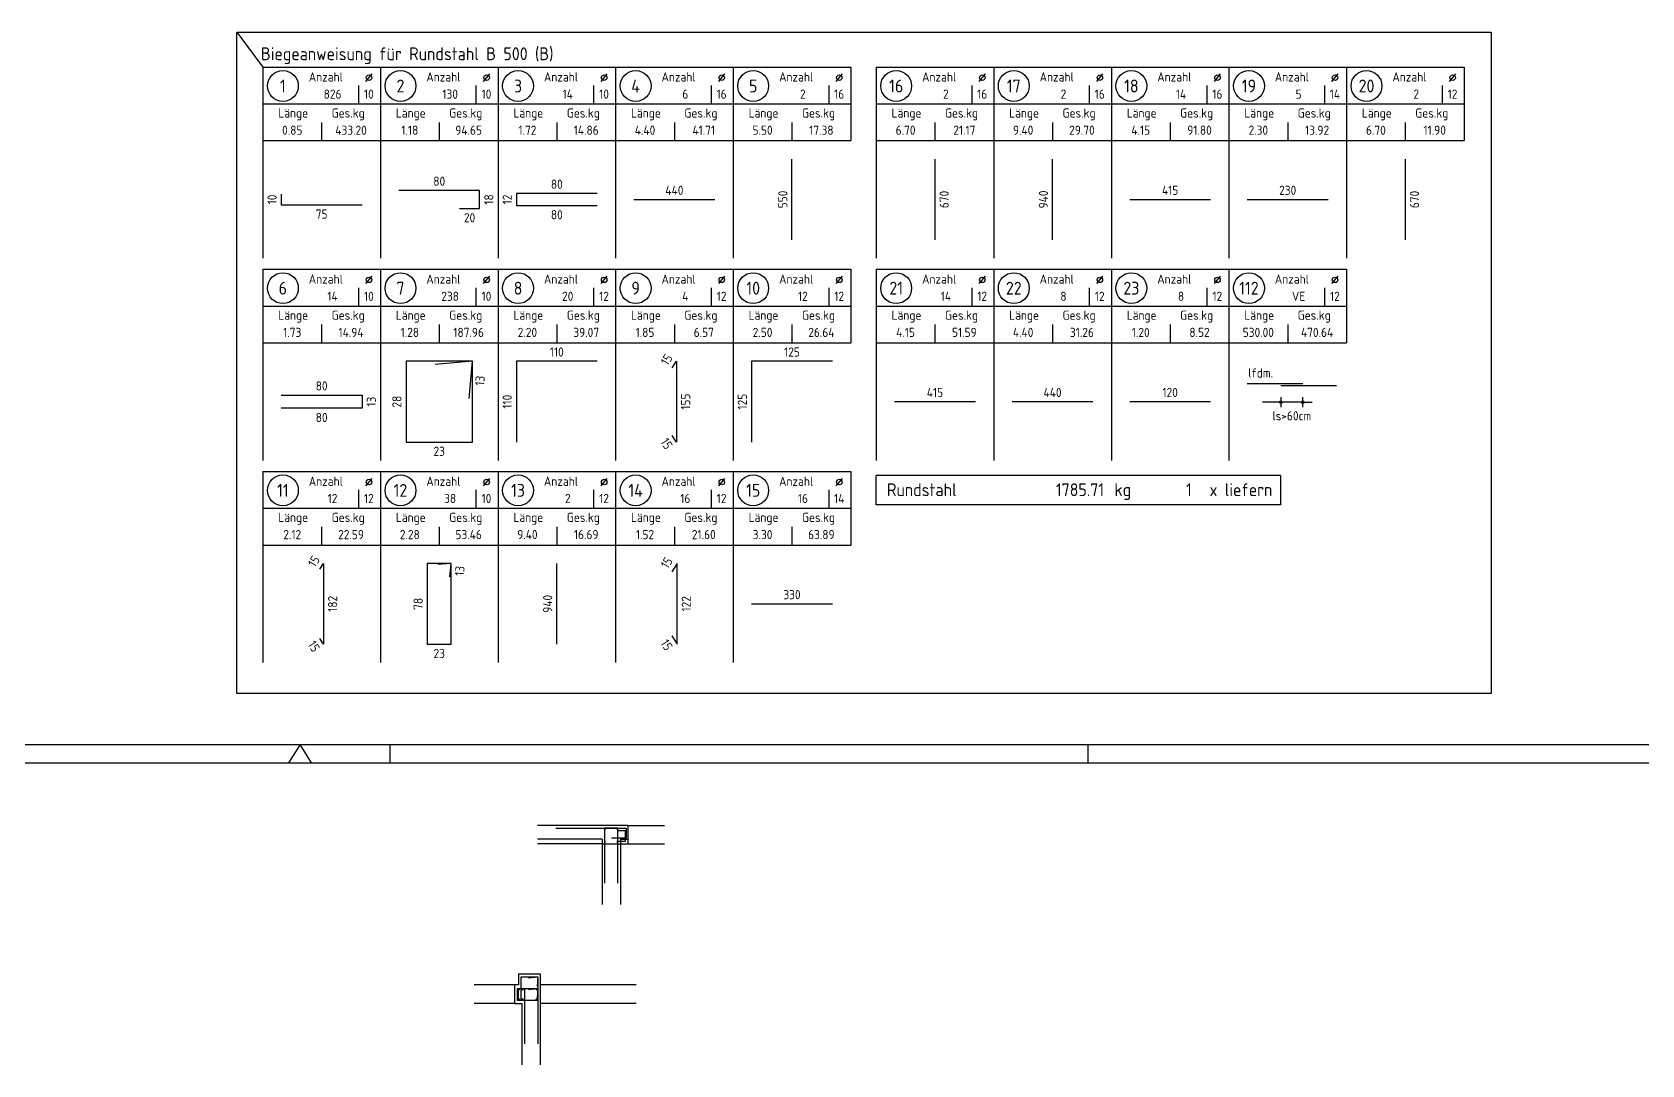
# Model space of a CAD drawing. Extents: x -25 to 84, y -4 to 31.
# Drawn here: x 26.08 to 47.98, y -4.11 to 9.94 of the extents above; entities that cross this region are included whole.
import ezdxf
from ezdxf.enums import TextEntityAlignment as Align

# ---------------------------------------------------------------- set-up
doc = ezdxf.new("R2010")
doc.units = 0
doc.header["$LTSCALE"] = 0.5
doc.linetypes.add('AUSGEZOGEN', pattern=[1000.01, 1000, 0.01])
for name, color, linetype in [('BETON', 7, 'Continuous'), ('MASSE', 7, 'Continuous'), ('OBJEKT', 7, 'Continuous'), ('RAHMEN', 7, 'Continuous'), ('RND', 7, 'Continuous'), ('RND_BILD', 7, 'Continuous'), ('TEXT', 7, 'Continuous')]:
    doc.layers.add(name, color=color, linetype=linetype)
doc.layers.add('NOPLOT', color=7, linetype='Continuous', plot=False)
doc.styles.add('txt', font='isocp.shx')

# ---------------------------------------------------------------- blocks, each defined once
blk = doc.blocks.new('DOT')
at = {"layer": 'MASSE', "color": 7, "linetype": 'Continuous'}
for p, q in [((0, 0), (-1, 0)), ((0, 0.54), (0, -0.54))]:
    blk.add_line(p, q, dxfattribs=at)
at = {"layer": 'MASSE', "color": 7, "linetype": 'Continuous', "const_width": 0.2}
blk.add_lwpolyline([(-0.1, 0, 1), (0.1, 0, 1)], format="xyb", close=True, dxfattribs=at)
blk = doc.blocks.new('RND_LIS2')
at = {"layer": 'RND', "color": 3, "linetype": 'Continuous'}
for p, q in [((0, 0), (0, -5.2)), ((0, 0), (3.2, 0)), ((3.2, 0), (3.2, -2)), ((2.6, -0.503), (2.6, -1)), ((0, -1), (3.2, -1)), ((1.6, -1.503), (1.6, -2)), ((0, -2), (3.2, -2))]:
    blk.add_line(p, q, dxfattribs=at)
at = {"layer": 'RND', "color": 7, "linetype": 'Continuous'}
blk.add_line((2.805, -0.39), (2.973, -0.186), dxfattribs=at)
at = {"layer": 'RND', "color": 1, "linetype": 'Continuous'}
blk.add_circle((0.545, -0.513), 0.42, dxfattribs=at)
at = {"layer": 'RND', "color": 7, "linetype": 'Continuous'}
blk.add_circle((2.889, -0.288), 0.075, dxfattribs=at)
at = {"layer": 'RND', "color": 7, "linetype": 'Continuous', "style": 'txt'}
for s, p in [('Anzahl', (1.249, -0.391)), ('Länge', (0.42, -1.373)), ('Ges.kg', (1.872, -1.373))]:
    blk.add_text(s, height=0.25, dxfattribs=at).set_placement(p)
at = {"layer": 'RND', "color": 1, "linetype": 'Continuous', "style": 'txt'}
blk.add_attdef('POS1', text='', height=0.35, dxfattribs=at).set_placement((0.545, -0.513), align=Align.MIDDLE)
at = {"layer": 'RND', "color": 7, "linetype": 'Continuous', "style": 'txt'}
for tag, p in [('STK1', (1.897, -0.859)), ('DS1', (2.885, -0.859)), ('LANG1', (0.8, -1.841)), ('GEW', (2.4, -1.841))]:
    blk.add_attdef(tag, text='', height=0.25, dxfattribs=at).set_placement(p, align=Align.CENTER)
blk = doc.blocks.new('A1-35-0')
at = {"layer": 'RAHMEN', "color": 5}
blk.add_line((2, 0.5), (118.4, 0.5), dxfattribs=at)
at = {"layer": 'RAHMEN', "color": 7, "linetype": 'Continuous'}
for p, q in [((59.45, 0.5), (59.14, 0)), ((59.76, 0), (59.45, 0.5))]:
    blk.add_line(p, q, dxfattribs=at)
at = {"layer": 'RAHMEN', "color": 7}
for p, q in [((61.9, 0), (61.9, 0.5)), ((80.9, 0), (80.9, 0.5))]:
    blk.add_line(p, q, dxfattribs=at)
at = {"layer": 'RAHMEN'}
blk.add_line((0, 0), (118.9, 0), dxfattribs=at)
blk = doc.blocks.new('RND_SUM')
at = {"layer": 'RND', "color": 5, "linetype": 'Continuous'}
for p, q in [((0, 0), (0, 0.8)), ((11, 0.8), (0, 0.8)), ((11, 0.8), (11, 0)), ((11, 0), (0, 0))]:
    blk.add_line(p, q, dxfattribs=at)
at = {"layer": 'RND', "color": 1, "linetype": 'Continuous', "style": 'txt'}
for s, p in [('Rundstahl', (0.292, 0.235)), ('kg', (6.483, 0.235))]:
    blk.add_text(s, height=0.35, dxfattribs=at).set_placement(p)
blk.add_text('x liefern', height=0.35, dxfattribs=at).set_placement((10.784, 0.235), align=Align.RIGHT)
for tag, p in [('RND-S', (6.203, 0.235)), ('RND-Z', (8.59, 0.235))]:
    blk.add_attdef(tag, text='', height=0.35, dxfattribs=at).set_placement(p, align=Align.RIGHT)

msp = doc.modelspace()

# ---------------------------------------------------------------- linework, layer by layer
at = {"layer": 'BETON', "color": 6, "linetype": 'AUSGEZOGEN'}
for p, q in [((34.1849, -0.853), (32.9546, -0.853)), ((34.1849, -0.853), (34.1849, -1.103)), ((33.8349, -1.038), (32.9546, -1.038)), ((33.8349, -1.038), (33.8349, -1.927)), ((34.0849, -1.038), (34.0849, -1.927)), ((34.0849, -1.038), (34.1849, -1.038)), ((33.8349, -1.103), (32.9546, -1.103)), ((34.0849, -1.103), (34.1849, -1.103)), ((32.698, -3.0223), (32.648, -3.0223)), ((32.648, -3.2723), (32.648, -3.0223)), ((32.698, -2.8723), (32.998, -2.8723)), ((32.698, -2.8723), (32.698, -3.0223)), ((32.998, -4.108), (32.998, -2.8723)), ((32.648, -3.2723), (32.748, -3.2723)), ((32.748, -4.108), (32.748, -3.2723))]:
    msp.add_line(p, q, dxfattribs=at)
at = {"layer": 'MASSE', "color": 7, "linetype": 'Continuous'}
for p, q in [((42.947, 4.9033), (42.822, 4.9033)), ((43.3711, 4.9033), (43.072, 4.9033))]:
    msp.add_line(p, q, dxfattribs=at)
at = {"layer": 'NOPLOT', "color": 191, "linetype": 'AUSGEZOGEN'}
for p, q in [((28.8652, 9.9367), (29.2192, 9.4617)), ((33.8349, -1.103), (34.0849, -1.103)), ((32.693, -3.0723), (32.693, -3.2323))]:
    msp.add_line(p, q, dxfattribs=at)
at = {"layer": 'OBJEKT', "color": 7, "linetype": 'AUSGEZOGEN'}
for p, q in [((34.1849, -0.853), (34.6849, -0.853)), ((34.1849, -1.103), (34.6849, -1.103)), ((32.648, -3.0223), (32.0941, -3.0223)), ((34.298, -3.0223), (32.998, -3.0223)), ((32.648, -3.2723), (32.0941, -3.2723)), ((34.298, -3.2723), (32.998, -3.2723))]:
    msp.add_line(p, q, dxfattribs=at)
at = {"layer": 'RND', "color": 1, "linetype": 'AUSGEZOGEN'}
for points in [[(33.2066, -0.8887), (34.1638, -0.8887), (34.1638, -1.0238), (33.9638, -1.0238)], [(34.0499, -1.638), (34.0499, -0.888), (33.8699, -0.888), (33.8699, -1.638)], [(34.0499, -0.923), (34.1499, -0.923), (34.1499, -1.073), (34.0499, -1.073)], [(32.8335, -2.9236), (32.963, -2.9123), (32.963, -3.2323), (32.733, -3.2323), (32.733, -2.9123), (32.963, -2.9123), (32.9517, -3.0418)], [(32.8335, -3.0836), (32.963, -3.0723), (32.963, -3.2323), (32.683, -3.2323), (32.683, -3.0723), (32.963, -3.0723), (32.9517, -3.2018)], [(32.783, -3.8223), (32.783, -3.0723), (32.963, -3.0723), (32.963, -3.8223)]]:
    msp.add_lwpolyline(points, dxfattribs=at)
at = {"layer": 'RND', "color": 7, "linetype": 'AUSGEZOGEN', "const_width": 0.008}
for points in [[(33.879, -0.9, 1), (33.887, -0.9, 1)], [(33.879, -1.0763, 1), (33.887, -1.0763, 1)], [(34.0318, -0.9, 1), (34.0398, -0.9, 1)], [(34.0318, -1.0763, 1), (34.0398, -1.0763, 1)]]:
    msp.add_lwpolyline(points, format="xyb", close=True, dxfattribs=at)
at = {"layer": 'RND', "color": 7, "linetype": 'AUSGEZOGEN'}
for centre in [(32.7, -3.0851), (32.7, -3.2173), (32.75, -3.0851), (32.75, -3.2173), (32.946, -3.0851), (32.946, -3.2173)]:
    msp.add_circle(centre, 0.007, dxfattribs=at)
at = {"layer": 'RND_BILD', "color": 1, "linetype": 'AUSGEZOGEN'}
for points in [[(36.4192, 7.1117), (36.4192, 8.2117)], [(38.3651, 8.2117), (38.3651, 7.1117)], [(39.9651, 7.1117), (39.9651, 8.2117)], [(44.7651, 8.2117), (44.7651, 7.1117)], [(29.4692, 7.7351), (29.4692, 7.5884), (30.5692, 7.5884)], [(31.8942, 7.538), (32.1692, 7.538), (32.1692, 7.7855), (31.0692, 7.7855)], [(33.7692, 7.7442), (32.6692, 7.7442), (32.6692, 7.5792), (33.7692, 7.5792)], [(34.2692, 7.6617), (35.3692, 7.6617)], [(41.0151, 7.6617), (42.1151, 7.6617)], [(42.6151, 7.6617), (43.7151, 7.6617)], [(32.0265, 4.953), (32.071, 5.4617), (31.1674, 5.4617), (31.1674, 4.3617), (32.071, 4.3617), (32.071, 5.4617), (31.5622, 5.4172)], [(33.7692, 5.4617), (32.6692, 5.4617), (32.6692, 4.3617)], [(34.791, 5.3715), (34.8474, 5.4617), (34.8474, 4.3617), (34.791, 4.452)], [(36.9692, 5.4617), (35.8692, 5.4617), (35.8692, 4.3617)], [(29.4692, 5.0011), (30.5692, 5.0011), (30.5692, 4.8224), (29.4692, 4.8224)], [(37.8151, 4.9117), (38.9151, 4.9117)], [(39.4151, 4.9117), (40.5151, 4.9117)], [(41.0151, 4.9117), (42.1151, 4.9117)], [(29.9952, 2.6349), (30.0432, 2.7117), (30.0432, 1.6117), (29.9952, 1.6886)], [(31.7654, 2.5291), (31.7814, 2.7117), (31.457, 2.7117), (31.457, 1.6117), (31.7814, 1.6117), (31.7814, 2.7117), (31.5987, 2.6958)], [(33.2192, 1.6117), (33.2192, 2.7117)], [(34.7833, 1.7264), (34.8551, 1.6117), (34.8551, 2.7117), (34.7833, 2.5971)], [(35.8692, 2.1617), (36.9692, 2.1617)]]:
    msp.add_lwpolyline(points, dxfattribs=at)
at = {"layer": 'RND_BILD', "color": 1, "linetype": 'Continuous'}
for points in [[(42.615, 5.1574), (43.3711, 5.1574)], [(43.072, 5.1297), (43.828, 5.1297)]]:
    msp.add_lwpolyline(points, dxfattribs=at)
at = {"layer": 'TEXT', "color": 1, "linetype": 'AUSGEZOGEN'}
msp.add_lwpolyline([(28.8652, 9.9367), (45.9336, 9.9367), (45.9336, 0.9433), (28.8652, 0.9433)], close=True, dxfattribs=at)

# ---------------------------------------------------------------- block references
at = {"layer": 'MASSE', "color": 7, "linetype": 'Continuous', "xscale": 0.125, "yscale": 0.125, "zscale": 0.125}
msp.add_blockref('DOT', (43.072, 4.9033), dxfattribs=at)
at = {"layer": 'MASSE', "color": 7, "linetype": 'Continuous', "xscale": 0.125, "yscale": 0.125, "zscale": 0.125, "rotation": 180}
msp.add_blockref('DOT', (43.3711, 4.9033), dxfattribs=at)
at = {"layer": 'RAHMEN', "color": 191, "linetype": 'AUSGEZOGEN', "xscale": 0.5, "yscale": 0.5, "zscale": 0.5}
msp.add_blockref('A1-35-0', (0, 0), dxfattribs=at)
at = {"layer": 'RND_BILD', "color": 6, "linetype": 'AUSGEZOGEN', "xscale": 0.5, "yscale": 0.5, "zscale": 0.5}
for p, values in [((29.2192, 9.4617), {'POS1': '1', 'STK1': '826', 'DS1': '10', 'LANG1': '0.85', 'GEW': '433.20'}), ((37.5651, 6.7117), {'POS1': '21', 'STK1': '14', 'DS1': '12', 'LANG1': '4.15', 'GEW': '51.59'})]:
    msp.add_blockref('RND_LIS2', p, dxfattribs=at).add_auto_attribs(values)
at = {"layer": 'RND_BILD', "color": 7, "linetype": 'AUSGEZOGEN', "xscale": 0.5, "yscale": 0.5, "zscale": 0.5}
for name, p, values in [('RND_LIS2', (30.8192, 9.4617), {'POS1': '2', 'STK1': '130', 'DS1': '10', 'LANG1': '1.18', 'GEW': '94.65'}), ('RND_LIS2', (32.4192, 9.4617), {'POS1': '3', 'STK1': '14', 'DS1': '10', 'LANG1': '1.72', 'GEW': '14.86'}), ('RND_LIS2', (34.0192, 9.4617), {'POS1': '4', 'STK1': '6', 'DS1': '16', 'LANG1': '4.40', 'GEW': '41.71'}), ('RND_LIS2', (35.6192, 9.4617), {'POS1': '5', 'STK1': '2', 'DS1': '16', 'LANG1': '5.50', 'GEW': '17.38'}), ('RND_LIS2', (37.5651, 9.4617), {'POS1': '16', 'STK1': '2', 'DS1': '16', 'LANG1': '6.70', 'GEW': '21.17'}), ('RND_LIS2', (39.1651, 9.4617), {'POS1': '17', 'STK1': '2', 'DS1': '16', 'LANG1': '9.40', 'GEW': '29.70'}), ('RND_LIS2', (40.7651, 9.4617), {'POS1': '18', 'STK1': '14', 'DS1': '16', 'LANG1': '4.15', 'GEW': '91.80'}), ('RND_LIS2', (42.3651, 9.4617), {'POS1': '19', 'STK1': '5', 'DS1': '14', 'LANG1': '2.30', 'GEW': '13.92'}), ('RND_LIS2', (43.9651, 9.4617), {'POS1': '20', 'STK1': '2', 'DS1': '12', 'LANG1': '6.70', 'GEW': '11.90'}), ('RND_LIS2', (29.2192, 6.7117), {'POS1': '6', 'STK1': '14', 'DS1': '10', 'LANG1': '1.73', 'GEW': '14.94'}), ('RND_LIS2', (30.8192, 6.7117), {'POS1': '7', 'STK1': '238', 'DS1': '10', 'LANG1': '1.28', 'GEW': '187.96'}), ('RND_LIS2', (32.4192, 6.7117), {'POS1': '8', 'STK1': '20', 'DS1': '12', 'LANG1': '2.20', 'GEW': '39.07'}), ('RND_LIS2', (34.0192, 6.7117), {'POS1': '9', 'STK1': '4', 'DS1': '12', 'LANG1': '1.85', 'GEW': '6.57'}), ('RND_LIS2', (35.6192, 6.7117), {'POS1': '10', 'STK1': '12', 'DS1': '12', 'LANG1': '2.50', 'GEW': '26.64'}), ('RND_LIS2', (39.1651, 6.7117), {'POS1': '22', 'STK1': '8', 'DS1': '12', 'LANG1': '4.40', 'GEW': '31.26'}), ('RND_LIS2', (40.7651, 6.7117), {'POS1': '23', 'STK1': '8', 'DS1': '12', 'LANG1': '1.20', 'GEW': '8.52'}), ('RND_LIS2', (42.3651, 6.7117), {'POS1': '112', 'STK1': 'VE', 'DS1': '12', 'LANG1': '530.00', 'GEW': '470.64'}), ('RND_LIS2', (29.2192, 3.9617), {'POS1': '11', 'STK1': '12', 'DS1': '12', 'LANG1': '2.12', 'GEW': '22.59'}), ('RND_LIS2', (30.8192, 3.9617), {'POS1': '12', 'STK1': '38', 'DS1': '10', 'LANG1': '2.28', 'GEW': '53.46'}), ('RND_LIS2', (32.4192, 3.9617), {'POS1': '13', 'STK1': '2', 'DS1': '12', 'LANG1': '9.40', 'GEW': '16.69'}), ('RND_LIS2', (34.0192, 3.9617), {'POS1': '14', 'STK1': '16', 'DS1': '12', 'LANG1': '1.52', 'GEW': '21.60'}), ('RND_LIS2', (35.6192, 3.9617), {'POS1': '15', 'STK1': '16', 'DS1': '14', 'LANG1': '3.30', 'GEW': '63.89'}), ('RND_SUM', (37.5651, 3.5087), {'RND-S': '1785.71', 'RND-Z': '1'})]:
    msp.add_blockref(name, p, dxfattribs=at).add_auto_attribs(values)

# ---------------------------------------------------------------- texts
at = {"layer": 'MASSE', "color": 7, "linetype": 'Continuous', "insert": (43.2215, 4.7191), "char_height": 0.125, "attachment_point": 5, "style": 'txt'}
msp.add_mtext('ls>60cm', dxfattribs=at)
at = {"layer": 'RND_BILD', "color": 7, "linetype": 'AUSGEZOGEN', "style": 'txt'}
for s, p in [('80', (31.6192, 7.9105)), ('80', (33.2192, 7.8692)), ('440', (34.8192, 7.7867)), ('415', (41.5651, 7.7867)), ('230', (43.1651, 7.7867)), ('75', (30.0192, 7.4634)), ('20', (32.0317, 7.413)), ('80', (33.2192, 7.4542)), ('110', (33.2192, 5.5867)), ('125', (36.4192, 5.5867)), ('80', (30.0192, 5.1261)), ('415', (38.3651, 5.0367)), ('440', (39.9651, 5.0367)), ('120', (41.5651, 5.0367)), ('80', (30.0192, 4.6974)), ('23', (31.6192, 4.2367)), ('330', (36.4192, 2.2867)), ('23', (31.6192, 1.4867))]:
    msp.add_text(s, height=0.125, dxfattribs=at).set_placement(p, align=Align.MIDDLE)
for s, rotation, p in [('10', 90, (29.3442, 7.6617)), ('18', 90, (32.2942, 7.6617)), ('12', 90, (32.5442, 7.6617)), ('550', 90, (36.2942, 7.6617)), ('670', 90, (38.4901, 7.6617)), ('940', 90, (39.8401, 7.6617)), ('670', 90, (44.8901, 7.6617)), ('15', 57.98108, (34.7132, 5.4829)), ('13', 84.99986, (32.1733, 5.1965)), ('13', 90, (30.6942, 4.9117)), ('28', 90, (31.0424, 4.9117)), ('110', 90, (32.5442, 4.9117)), ('155', 90, (34.9724, 4.9117)), ('125', 90, (35.7442, 4.9117)), ('15', 302.01892, (34.7132, 4.3406)), ('15', 57.98108, (29.9132, 2.7396)), ('13', 84.99986, (31.8979, 2.6095)), ('15', 57.98108, (34.7132, 2.7207)), ('182', 90, (30.1682, 2.1617)), ('78', 90, (31.332, 2.1617)), ('940', 90, (33.0942, 2.1617)), ('122', 90, (34.9801, 2.1617)), ('15', 302.01892, (29.9132, 1.5839)), ('15', 302.01892, (34.7132, 1.6028))]:
    msp.add_text(s, height=0.125, rotation=rotation, dxfattribs=at).set_placement(p, align=Align.MIDDLE)
at = {"layer": 'TEXT', "color": 1, "linetype": 'AUSGEZOGEN', "style": 'txt'}
msp.add_text('Biegeanweisung für Rundstahl B 500 (B)', height=0.175, dxfattribs=at).set_placement((29.1926, 9.5561))
at = {"layer": 'TEXT', "color": 7, "linetype": 'Continuous', "style": 'txt'}
msp.add_text('lfdm.', height=0.125, dxfattribs=at).set_placement((42.6283, 5.2394))

doc.saveas('drawing.dxf')
